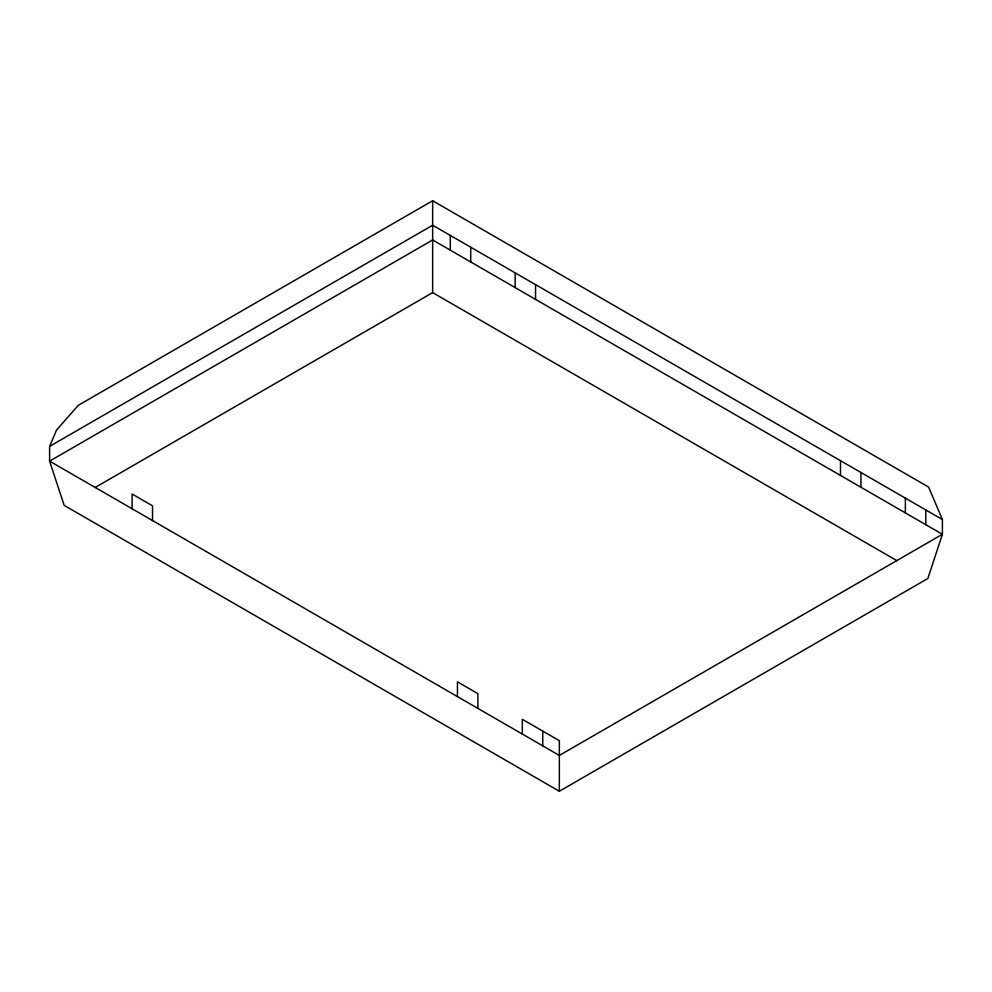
<?xml version="1.0" encoding="UTF-8"?>
<svg xmlns="http://www.w3.org/2000/svg" width="992" height="992" viewBox="0 0 992 992"><rect width="100%" height="100%" fill="white"/><g stroke="black" fill="none" stroke-linecap="round" stroke-linejoin="round"><path stroke-width="1.49" d="M49.6 446.388L56.494 430.168L78.244 405.356L432.648 200.744L928.624 487.084L942.4 519.523L942.4 534.279L927.842 578.51L559.352 791.256L64.158 505.362L49.6 461.131L49.6 446.388L432.648 225.234L942.4 519.523M94.984 487.568L432.648 292.615L896.979 560.691M925.796 509.95L925.796 524.694M905.374 498.145L905.374 512.889M860.932 472.49L860.932 487.233M840.497 460.697L840.497 475.441M559.352 791.256L559.352 740.677L522.313 719.299L522.313 734.043M542.748 731.104L542.748 745.848M535.568 284.654L535.568 299.398M515.146 272.85L515.146 287.593M477.884 708.387L477.884 693.644L457.448 681.851L457.448 696.595M470.704 247.194L470.704 261.938M450.281 235.402L450.281 250.145M432.648 200.744L432.648 292.615M152.52 520.552L152.52 505.808L132.085 494.004L132.085 508.747M432.648 239.977L49.6 461.131L559.352 755.433L942.4 534.279L432.648 239.977"/></g></svg>
